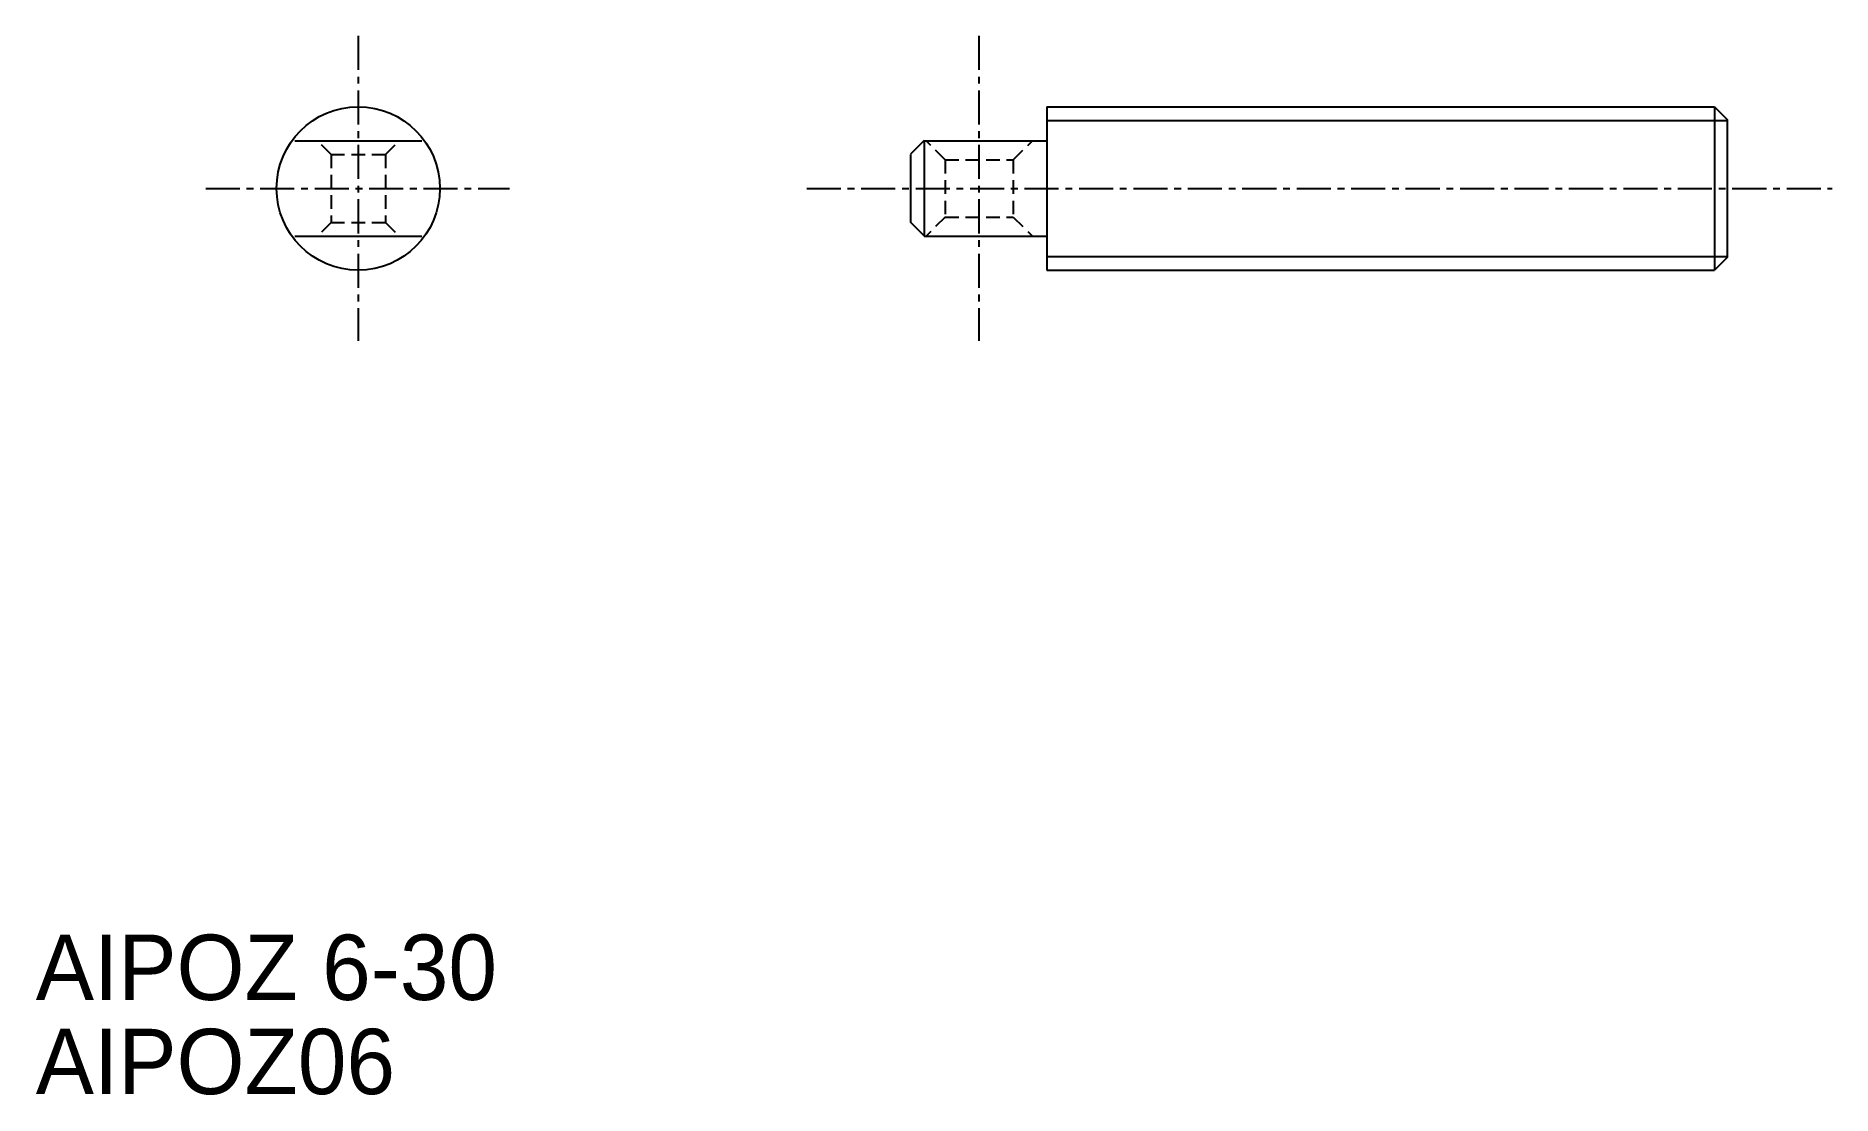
# Model space of a CAD drawing. Extents: x 58.2 to 124.2, y 102.6 to 141.5.
import ezdxf

# ---------------------------------------------------------------- set-up
doc = ezdxf.new("R2010")
doc.units = 0
doc.linetypes.add('CENTER', pattern=[2, 1.25, -0.25, 0.25, -0.25])
doc.linetypes.add('DASHED', pattern=[0.75, 0.5, -0.25])
doc.layers.get('0').update_dxf_attribs({"linetype": 'CONTINUOUS'})
doc.layers.add('CENTER', color=1, linetype='CENTER')

msp = doc.modelspace()

# ---------------------------------------------------------------- linework, layer by layer
at = {"color": 7, "linetype": 'CONTINUOUS'}
for p, q in [((95.377, 138.856), (119.911, 138.856)), ((95.377, 138.856), (95.377, 132.856)), ((119.911, 138.856), (120.377, 138.389)), ((119.911, 138.856), (119.911, 132.856)), ((120.377, 138.389), (120.377, 133.323)), ((67.75, 137.606), (72.417, 137.606)), ((90.877, 137.619), (90.377, 137.119)), ((90.877, 137.606), (90.877, 134.106)), ((90.877, 137.606), (95.377, 137.606)), ((90.377, 137.106), (90.377, 134.606)), ((90.377, 134.619), (90.877, 134.119)), ((67.75, 134.106), (72.417, 134.106)), ((90.877, 134.106), (95.377, 134.106)), ((120.377, 133.323), (119.911, 132.856)), ((95.377, 132.856), (119.911, 132.856))]:
    msp.add_line(p, q, dxfattribs=at)
at = {"color": 3, "linetype": 'CONTINUOUS'}
for p, q in [((95.377, 138.351), (120.377, 138.351)), ((95.377, 133.362), (120.377, 133.362))]:
    msp.add_line(p, q, dxfattribs=at)
at = {"color": 3, "linetype": 'DASHED'}
for p, q in [((69.084, 137.106), (68.584, 137.606)), ((71.084, 137.106), (71.584, 137.606)), ((91.648, 136.906), (90.948, 137.606)), ((94.148, 136.906), (94.848, 137.606)), ((69.084, 137.106), (69.084, 134.606)), ((69.084, 137.106), (71.084, 137.106)), ((71.084, 137.106), (71.084, 134.606)), ((91.648, 136.906), (94.148, 136.906)), ((91.648, 136.906), (91.648, 134.806)), ((94.148, 136.906), (94.148, 134.806)), ((91.648, 134.806), (90.948, 134.106)), ((91.648, 134.806), (94.148, 134.806)), ((94.148, 134.806), (94.848, 134.106)), ((69.084, 134.606), (68.584, 134.106)), ((69.084, 134.606), (71.084, 134.606)), ((71.084, 134.606), (71.584, 134.106))]:
    msp.add_line(p, q, dxfattribs=at)
at = {"color": 7, "linetype": 'CONTINUOUS'}
msp.add_circle((70.084, 135.856), 3, dxfattribs=at)
at = {"layer": 'CENTER', "color": 1, "linetype": 'CENTER'}
for p, q in [((70.084, 141.456), (70.084, 130.256)), ((92.877, 141.456), (92.877, 130.256)), ((64.484, 135.856), (75.643, 135.856)), ((86.562, 135.856), (124.227, 135.856))]:
    msp.add_line(p, q, dxfattribs=at)

# ---------------------------------------------------------------- texts
for s, p in [('AIPOZ 6-30', (58.236, 106.053)), ('AIPOZ06', (58.236, 102.595))]:
    msp.add_text(s, height=2.4).set_placement(p)

doc.saveas('drawing.dxf')
